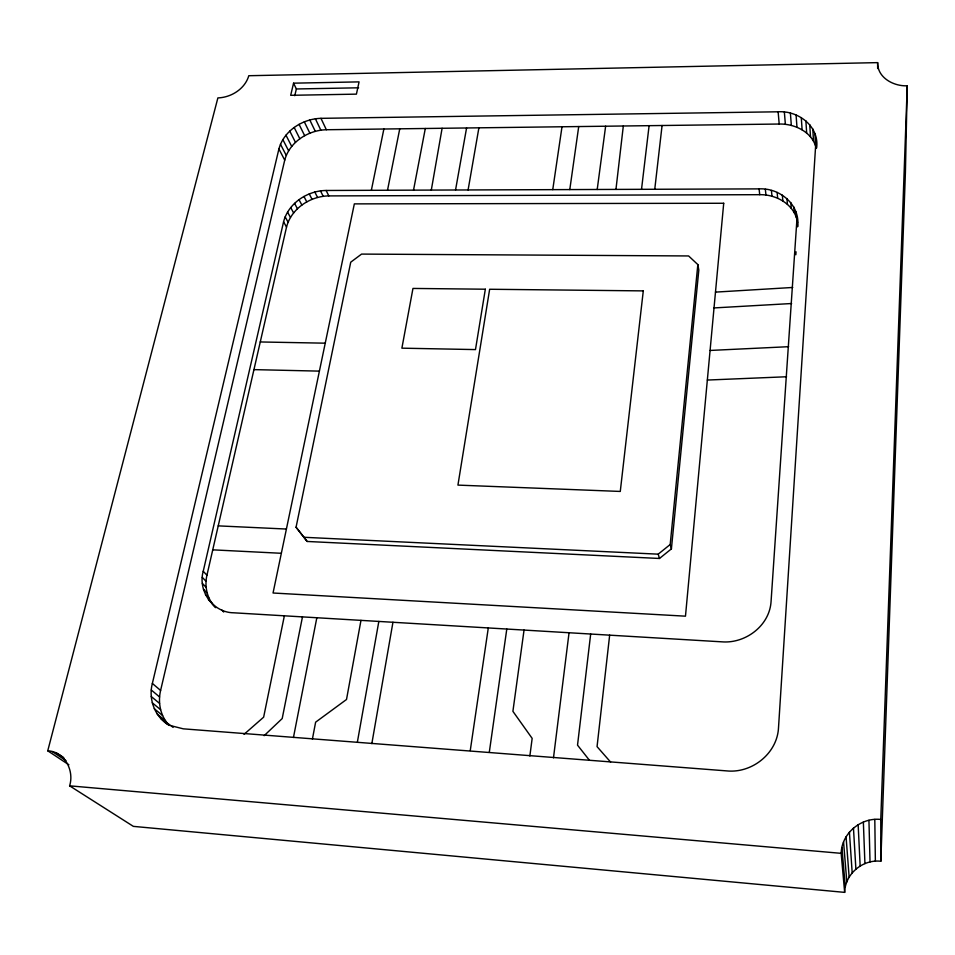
<?xml version="1.0" encoding="UTF-8"?>
<svg xmlns="http://www.w3.org/2000/svg" width="955" height="955" viewBox="0 0 955 955"><rect width="100%" height="100%" fill="white"/><g stroke="black" fill="none" stroke-linecap="round" stroke-linejoin="round"><path stroke-width="1.43" d="M816.621 147.989C819.581 126.358 798.201 110.422 778.134 111.795L320.964 118.336C302.64 118.802 283.814 130.728 278.908 148.968L152.358 683.446C148.156 699.347 154.913 717.145 169.31 725.478C160.392 716.369 157.718 702.629 160.607 690.441L284.733 160.118C289.532 142.02 308.19 130.155 326.359 129.737L779.196 124.031C794.679 123.637 812.478 132.029 816.191 148.216M907.25 85.783L905.412 172.234L880.82 861.255C862.723 859.094 844.972 874.016 844.662 892.376L133.366 826.373L69.608 785.834C74.466 770.637 64.701 751.561 47.75 750.809L217.883 97.911C231.229 97.47 244.946 88.922 248.801 75.72L877.633 62.624C877.251 77.737 893.796 86.475 907.25 85.783L880.773 819.45L880.82 861.255M797.091 217L771.055 601.626C769.527 625.764 745.473 643.694 722.028 641.844L233.736 612.8C213.037 612.644 197.542 590.954 203.236 571.257L283.575 221.787C288.362 203.188 307.403 190.714 326.109 190.475L759.082 188.887C779.841 187.657 800.505 204.907 797.64 226.681M795.825 254.77L796.04 251.798M671.401 548.874L698.821 270.062L697.842 264.583L688.603 255.952L361.575 254.09L350.736 262.183L296.062 527.232L307.128 541.461L659.487 558.472L671.401 548.874L670.183 544.529L697.842 264.583M609.66 635.159L597.054 746.631L610.615 762.09M654.76 189.269L662.078 125.499M615.951 189.412L623.317 125.988M590.679 634.025L577.524 745.151L589.307 760.108M641.521 189.317L649.102 125.666M553.482 757.84L569.049 632.747M844.662 892.376L841.164 853.34C841.57 833.273 861.064 817.205 880.773 819.45M529.858 756.002L532.162 738.394L512.907 711.332L524.044 630.061M597.209 189.484L605.625 126.215M489.342 751.991L506.795 629.047M569.789 189.579L578.718 126.549M470.266 750.511L488.292 627.936M552.754 189.639L562.006 126.764M212.165 603.846L215.854 607.69C207.187 599.501 204.275 586.668 206.937 575.244L286.524 227.099C291.251 208.584 310.208 196.133 328.83 195.906L759.726 194.689C776.534 194.259 795.229 204.883 797.532 222.73M431.302 190.081L442.105 128.28M371.841 743.635L392.947 622.266M468.093 189.95L478.897 127.815M357.433 741.784L378.837 621.43M455.547 189.997L466.577 127.97M360.978 620.368L346.51 699.49L315.627 722.171L312.392 739.158M413.527 190.152L425.309 128.495M293.448 737.499L316.833 617.742M302.472 616.894L282.203 718.554L264.141 735.684M387.515 190.248L399.751 128.818M284.363 615.82L263.64 717.169L244.026 734.359M371.352 190.308L383.874 129.009M293.567 83.169L290.69 95.309L356.418 94.139L359.068 81.879L293.567 83.169L296.36 88.97L294.773 95.691M296.062 527.232L303.965 537.283L658.198 554.163L670.183 544.529M715.486 292.111L792.734 287.467M714.018 307.928L791.623 303.523M710.078 350.449L788.639 346.689M707.345 380.054L786.562 376.759M296.36 88.97L358.603 87.8M260.261 341.962L325.237 343.179M253.946 369.621L319.4 371.125M218.218 525.871L286.416 529.046M212.738 549.841L281.343 553.291M69.608 785.834L841.164 853.34M161.073 718.805L171.076 725.752L183.288 728.832L726.946 770.912C752.062 773.395 777.215 753.435 778.504 727.829L816.095 138.559M47.75 750.809L68.891 764.788M56.608 753.149L64.009 758.067M52.334 751.585L65.955 760.634M60.463 755.441L62.923 757.076M165.728 722.72L167.77 724.379M157.217 714.101L165.49 720.81M171.076 725.752L173.106 727.4M154.256 708.717L162.541 715.486M152.263 702.82L160.559 709.637M151.272 696.529L159.557 703.405M151.308 690.023L159.581 696.959M152.358 683.446L160.607 690.441M208.381 599.549L212.082 603.417M205.444 594.619L209.157 598.499M203.427 589.187L207.151 593.091M221.906 610.126L223.733 612.036M202.388 583.386L206.101 587.313M202.317 577.357L206.029 581.308M203.236 571.257L206.937 575.244M303.965 537.283L307.128 541.461M283.575 221.787L286.524 227.099M285.151 216.869L288.076 222.205M287.539 212.082L290.451 217.43M290.714 207.545L293.603 212.917M294.558 203.367L297.435 208.751M299.011 199.655L301.864 205.038M303.953 196.467L306.77 201.875M278.908 148.968L284.733 160.118M280.46 144.205L286.261 155.39M282.835 139.573L288.613 150.794M309.253 193.913L312.058 199.332M285.963 135.168L291.705 146.413M314.804 192.027L317.573 197.458M320.474 190.869L323.22 196.312M289.783 131.11L295.477 142.379M294.176 127.469L299.834 138.773M326.109 190.475L328.83 195.906M299.058 124.353L304.669 135.682M304.311 121.834L309.862 133.187M309.79 119.96L315.293 131.336M315.389 118.79L320.832 130.178M320.964 118.336L326.359 129.737M658.198 554.163L659.487 558.472M759.082 188.887L759.726 194.689M765.349 189.269L765.958 195.071M771.413 190.463L771.986 196.264M777.119 192.433L777.668 198.234M782.336 195.142L782.861 200.932M786.932 198.521L787.433 204.31M778.134 111.795L779.196 124.031M841.904 847.539L845.33 887.028M790.8 202.496L791.277 208.274M843.552 841.988L846.834 881.907M784.365 112.105L785.368 124.341M793.832 206.972L794.285 212.738M797.222 222.288L797.556 226.574M795.945 211.843L796.386 217.597M846.07 836.795L849.138 877.132M790.406 113.191L791.337 125.427M796.088 115.03L796.971 127.266M801.293 117.596L802.116 129.82M849.413 832.103L852.182 872.81M805.889 120.808L806.665 133.031M809.756 124.616L810.497 136.816M853.46 828.021L855.883 869.062M812.789 128.913L813.505 141.089M814.925 133.593L815.618 145.745M858.151 824.643L860.157 865.958M863.356 822.04L864.92 863.571M868.943 820.285L870.029 861.971M874.804 819.414L875.365 861.195M877.633 62.624L877.657 68.533M723.711 203.26L685.475 616.178L273.046 593.007L354.341 203.881L723.711 203.26M643.288 290.893L620.273 491.443L457.934 485.104L489.652 289.258L643.288 290.893M485.343 289.21L475.483 349.59L401.888 348.169L412.966 288.434L485.343 289.21"/></g></svg>
